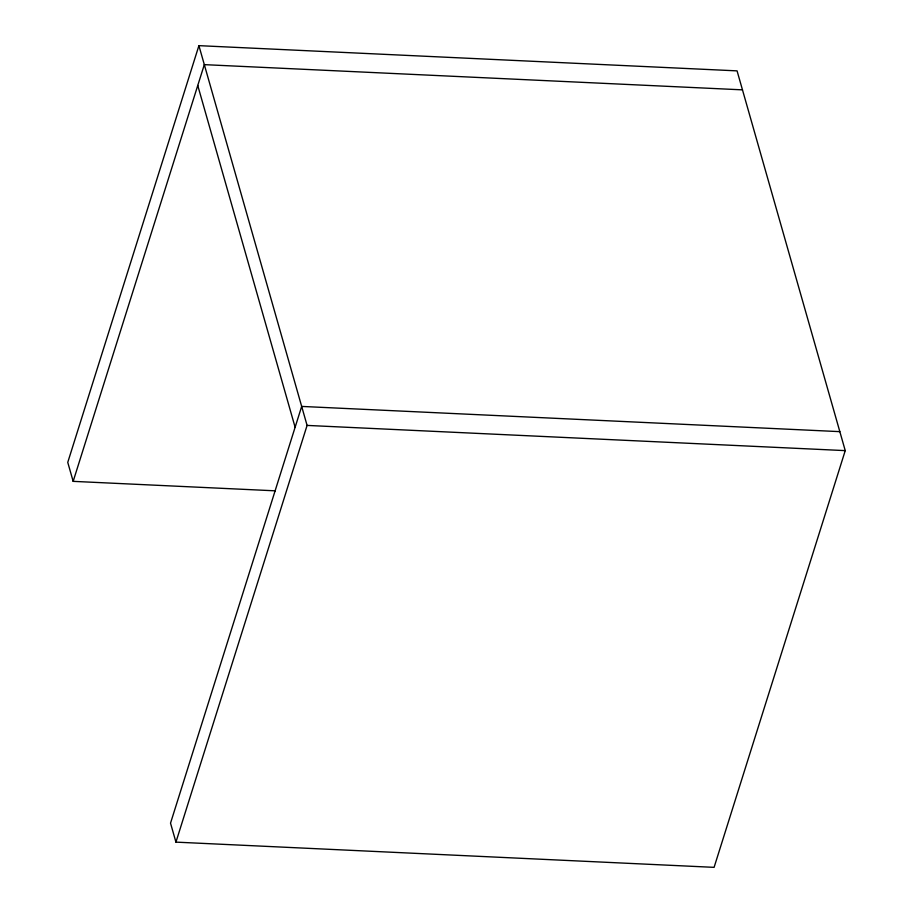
<?xml version="1.0" encoding="UTF-8"?>
<svg xmlns="http://www.w3.org/2000/svg" width="913" height="913" viewBox="0 0 913 913"><rect width="100%" height="100%" fill="white"/><g stroke="black" fill="none" stroke-linecap="round" stroke-linejoin="round"><path stroke-width="1.37" d="M839.834 431.644L301.678 406.422L170.526 823.149L175.935 842.128L714.092 867.35L845.244 450.623L737.065 70.872L198.908 45.65L67.756 462.377L73.166 481.356L275.338 490.829M73.166 481.356L204.318 64.64L742.474 89.851M175.935 842.128L307.088 425.412L198.908 45.65M307.088 425.412L845.244 450.623M197.756 85.48L295.116 427.261"/></g></svg>
